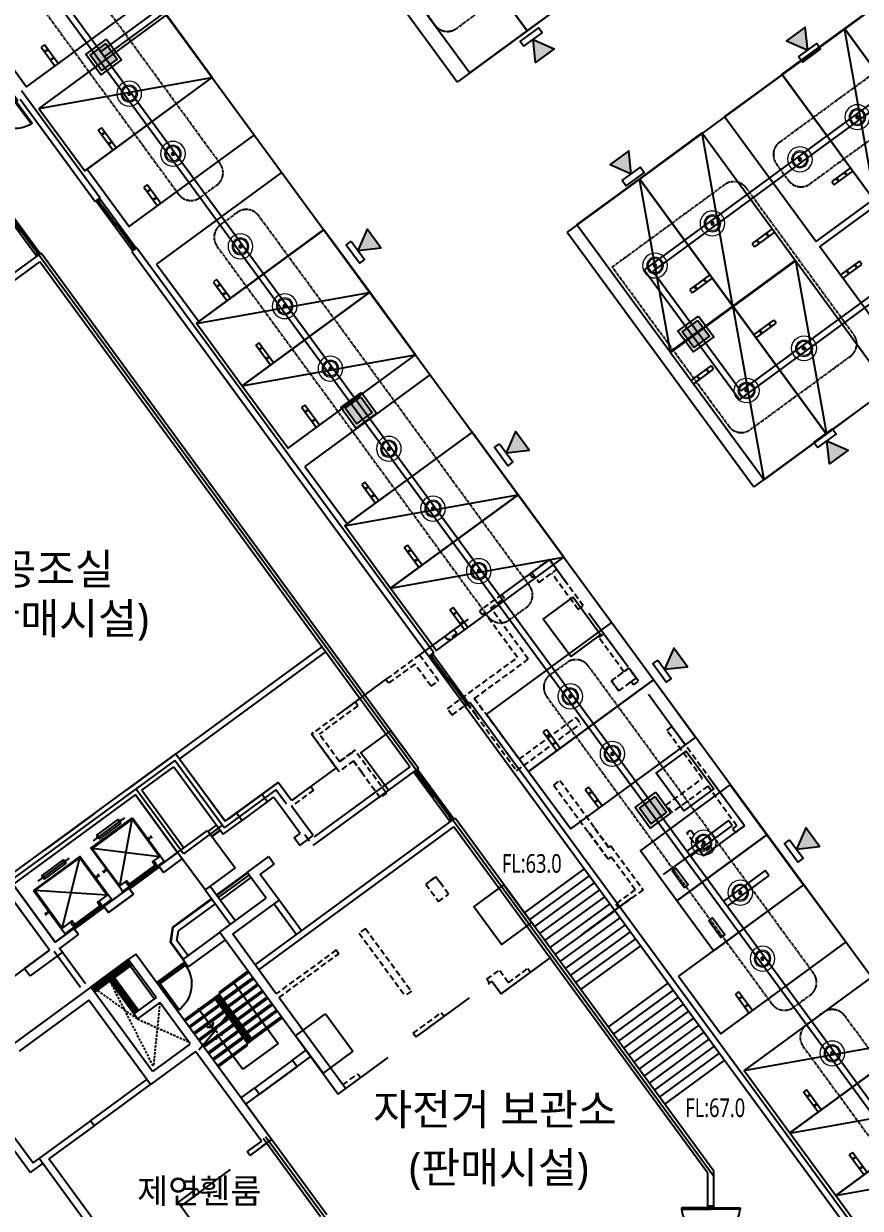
# Model space of a CAD drawing. Header units: millimetres. Extents: x 75184266 to 76346726, y -35850126 to -33679385.
# Drawn here: x 75337701 to 75364708, y -34979929 to -34941699 of the extents above; entities that cross this region are included whole.
import ezdxf
from ezdxf.enums import TextEntityAlignment as Align

# ---------------------------------------------------------------- set-up
doc = ezdxf.new("R2010")
doc.units = ezdxf.units.MM
doc.header["$LTSCALE"] = 50
doc.header["$MEASUREMENT"] = 0
for name, pattern in [('CONTINOUS', [0]), ('HID', [2.3, 1.5, -0.8]), ('HIDDEN2', [0.1875, 0.125, -0.0625]), ('XR-지하3층$0$H', [1.3, 0.8, -0.5]), ('단지배치도$0$PHANTOM2', [31.75, 15.875, -3.175, 3.175, -3.175, 3.175, -3.175])]:
    doc.linetypes.add(name, pattern=pattern)
doc.layers.add('1-주차면센서', color=3, linetype='CONTINUOUS', lineweight=15)
for name, color, linetype in [('2-주차안내등', 2, 'CONTINUOUS'), ('3-SIO', 1, 'CONTINUOUS'), ('PARKING', 7, 'CONTINUOUS'), ('PLAN-ALL-DOOR', 4, 'CONTINUOUS'), ('XR-B1$0$00_블럭계획고', 7, 'CONTINUOUS'), ('XR-지하3층$0$a-door', 6, 'CONTINUOUS'), ('XR-지하3층$0$A-주차', 9, 'CONTINUOUS'), ('XR-지하3층$0$b-sor-1$0$wid', 4, 'CONTINUOUS'), ('XR-지하3층$0$WAL', 3, 'CONTINUOUS'), ('XR-지하3층$0$일반주차', 8, 'CONTINUOUS'), ('XR-지하3층$0$확장형주차', 8, 'CONTINUOUS'), ('유도관제-RECWAY', 4, 'CONTINOUS')]:
    doc.layers.add(name, color=color, linetype=linetype)
doc.layers.add('건축', color=8, linetype='CONTINUOUS', plot=False)
doc.styles.add('HY각헤드라인M', font='')
doc.styles.add('XR-B1$0$HY각헤드라인M', font='')
doc.styles.add('XR-지하3층$0$맑은고딕', font='')
doc.styles.get('HY각헤드라인M').set_extended_font_data('Malgun Gothic')
doc.styles.get('XR-B1$0$HY각헤드라인M').set_extended_font_data('Malgun Gothic')
doc.styles.get('XR-지하3층$0$맑은고딕').set_extended_font_data('Malgun Gothic')

# ---------------------------------------------------------------- blocks, each defined once
blk = doc.blocks.new('XR-지하3층$0$A$C77A365F3')
at = {"layer": 'XR-지하3층$0$a-door'}
for points in [[(0, 0), (45, 0), (45, 150), (0, 150)], [(45, 150), (1955, 150), (1955, 0), (45, 0)], [(45, 15), (115, 15), (115, 75), (45, 75)], [(45, 75), (1035, 75), (1035, 15), (45, 15)], [(115, 39), (965, 39), (965, 51), (115, 51)], [(965, 75), (1035, 75), (1035, 135), (965, 135)], [(965, 135), (1955, 135), (1955, 75), (965, 75)], [(965, 15), (1035, 15), (1035, 75), (965, 75)], [(1035, 99), (1885, 99), (1885, 111), (1035, 111)], [(1885, 75), (1955, 75), (1955, 135), (1885, 135)], [(1955, 0), (2000, 0), (2000, 150), (1955, 150)]]:
    blk.add_lwpolyline(points, close=True, dxfattribs=at)
at = {"layer": 'XR-지하3층$0$b-sor-1$0$wid', "color": 1}
blk.add_line((1000, 0), (1000, 150), dxfattribs=at)
at = {"layer": 'XR-지하3층$0$WAL', "color": 0, "const_width": 10}
blk.add_lwpolyline([(260, 100), (809, 100), (712, 130)], dxfattribs=at)
blk = doc.blocks.new('XR-지하3층$0$확장형 주차')
at = {"layer": 'XR-지하3층$0$확장형주차', "color": 7}
for p, q in [((0, 3965), (800, 3965)), ((0, 3835), (800, 3835)), ((800, 3835), (800, 3965))]:
    blk.add_line(p, q, dxfattribs=at)
blk.add_lwpolyline([(2500, 5100), (0, 0)], dxfattribs=at)
blk.add_lwpolyline([(2500, 5091), (0, 5091), (0, -9), (2500, -9)], close=True, dxfattribs=at)
for centre in [(238, 3900), (613, 3900)]:
    blk.add_circle(centre, 17.5, dxfattribs=at)
blk = doc.blocks.new('XR-지하3층$0$일반형 주차')
at = {"layer": 'XR-지하3층$0$일반주차'}
for p, q in [((750, 3865), (0, 3865)), ((750, 3735), (750, 3865)), ((0, 3735), (750, 3735))]:
    blk.add_line(p, q, dxfattribs=at)
blk.add_lwpolyline([(2300, 5000), (0, 5000), (0, 0), (2300, 0)], close=True, dxfattribs=at)
for centre in [(238, 3800), (563, 3800)]:
    blk.add_circle(centre, 17.5, dxfattribs=at)
blk = doc.blocks.new('XR-지하3층$0$DOOR-2000(유리문)')
at = {"layer": 'XR-지하3층$0$a-door'}
for p, q in [((50, 0), (50, 950)), ((50, 950), (90, 950)), ((90, 950), (90, 0)), ((1950, 950), (1910, 950)), ((1910, 950), (1910, 0)), ((1950, 0), (1950, 950)), ((90, 0), (50, 0)), ((50, 0), (50, -950)), ((90, -950), (90, 0)), ((1910, 0), (1950, 0)), ((1910, -950), (1910, 0)), ((1950, 0), (1950, -950)), ((50, -950), (90, -950)), ((1950, -950), (1910, -950))]:
    blk.add_line(p, q, dxfattribs=at)
at = {"layer": 'XR-지하3층$0$a-door', "color": 6}
for points in [[(0, -100), (0, 100), (50, 100), (50, -100)], [(2000, -100), (2000, 100), (1950, 100), (1950, -100)]]:
    blk.add_lwpolyline(points, close=True, dxfattribs=at)
at = {"layer": 'XR-지하3층$0$a-door', "color": 7}
for centre, start, end in [((-2, -49), 2.7862, 84.7498), ((2002, -49), 95.2502, 177.2138), ((-2, 49), 275.2502, 357.2138), ((2002, 49), 182.7862, 264.7498)]:
    blk.add_arc(centre, 1003, start, end, dxfattribs=at)
blk = doc.blocks.new('XR-지하3층$0$A$C73B52ADF')
at = {"layer": 'XR-지하3층$0$A-주차', "elevation": 0}
for points in [[(-2038, 2466), (-38, 2466), (-38, -1134), (-2038, -1134)], [(-1166, 2021), (-1166, 1871), (-1832, 1871), (-1832, 2021)]]:
    blk.add_lwpolyline(points, close=True, dxfattribs=at)
blk = doc.blocks.new('11111111')
at = {"layer": 'XR-B1$0$00_블럭계획고', "color": 3, "style": 'XR-B1$0$HY각헤드라인M', "width": 0.75}
for s, p in [('FL:63.0', (76858123, -34340701)), ('FL:67.0', (76864046, -34348584))]:
    blk.add_text(s, height=600, rotation=0, dxfattribs=at).set_placement(p)
blk = doc.blocks.new('A$C5C415861-flat-1')
at = {"layer": 'PLAN-ALL-DOOR', "ltscale": 10}
for p, q in [((-546, 1036), (-546, -4)), ((-511, -4), (-511, 1036)), ((-576, -4), (-576, -104)), ((-546, -4), (-576, -4)), ((-576, -104), (-551, -104)), ((-551, -104), (-531, -74)), ((-546, -46), (-546, -4)), ((-531, -46), (-546, -46)), ((-531, -74), (-531, -46)), ((479, -74), (479, -46)), ((479, -46), (494, -46)), ((499, -104), (479, -74)), ((494, -46), (494, -4)), ((494, -4), (524, -4)), ((524, -104), (499, -104)), ((524, -4), (524, -104))]:
    blk.add_line(p, q, dxfattribs=at)
at = {"layer": 'PLAN-ALL-DOOR', "color": 8}
for p, q in [((499, -104), (-551, -104)), ((479, -46), (-531, -46)), ((494, -4), (-511, -4))]:
    blk.add_line(p, q, dxfattribs=at)
at = {"layer": 'PLAN-ALL-DOOR'}
blk.add_line((-546, -4), (-511, -4), dxfattribs=at)
at = {"layer": 'PLAN-ALL-DOOR', "color": 8, "ltscale": 10}
blk.add_arc((-546, -4), 1040, 0, 90, dxfattribs=at)
blk = doc.blocks.new('TIS-주차면센서(확대)')
at = {"layer": '1-주차면센서'}
blk.add_hatch(color=256, dxfattribs=at).paths.add_polyline_path([(43.5, 0, 1), (-43.5, 0, 1)])
h = blk.add_hatch(color=256, dxfattribs=at)
edge = h.paths.add_edge_path()
edge.add_arc((0, 0), 43.5, 0, 360)
for radius in [303.5, 203.5, 173.5, 43.5]:
    blk.add_circle((0, 0), radius, dxfattribs=at)
blk = doc.blocks.new('fh52f')
at = {"layer": '2-주차안내등'}
for points in [[(399980, -281538), (399333, -281164), (399333, -281912)], [(399980, -281903), (399980, -281173), (400188, -281173), (400188, -281903)]]:
    blk.add_lwpolyline(points, close=True, dxfattribs=at)
blk.add_solid([(399333, -281912), (399333, -281164), (399980, -281538)], dxfattribs=at)
blk = doc.blocks.new('rehw6')
at = {"layer": '3-SIO'}
for points in [[(406938, -283999), (406938, -284825), (407763, -284825), (407763, -283999)], [(407038, -284099), (407038, -284725), (407663, -284725), (407663, -284099)]]:
    blk.add_lwpolyline(points, close=True, dxfattribs=at)
for points in [[(407038, -284099), (407663, -284725), (407663, -284099), (407038, -284725)], [(407663, -284099), (407038, -284725), (407663, -284725), (407038, -284099)]]:
    blk.add_solid(points, dxfattribs=at)

msp = doc.modelspace()

# ---------------------------------------------------------------- hatches: boundary and pattern name
at = {"layer": '건축', "ltscale": 0.5}
h = msp.add_hatch(dxfattribs=at)
h.set_pattern_fill('ANSI31', color=256, scale=350, angle=-53.75323, style=0)
h.set_pattern_definition([(351.246774545, (57405224.57, 45124076.84), (6.657832369, 43.24044135), [])])
h.paths.add_polyline_path([(75340480.8, -34972601.1), (75341255.3, -34973657.6), (75341408.6, -34973545.3), (75340634, -34972488.8), (75341202.6, -34972071.9), (75341090.2, -34971918.7), (75339880.5, -34972805.6), (75339992.9, -34972958.8)])

# ---------------------------------------------------------------- linework, layer by layer
at = {"layer": 'PARKING', "color": 241, "linetype": '단지배치도$0$PHANTOM2', "ltscale": 0.1}
for p, q in [((75344040.7, -34946213.9, 0), (75338371.8, -34938465.9, 0)), ((75337028.1, -34939451.1, 0), (75342733.1, -34947242.8, 0)), ((75343395.8, -34947306.7, 0), (75343933.1, -34946912.8, 0)), ((75344590.2, -34947793.4, 0), (75344053, -34948187.3, 0)), ((75354032.6, -34959842.7, 0), (75345289.1, -34947901, 0)), ((75343945.4, -34948886.2, 0), (75352688.9, -34960827.8, 0)), ((75353387.8, -34960935.4, 0), (75353925, -34960541.5, 0))]:
    msp.add_line(p, q, dxfattribs=at)
for points in [[(75347212.9, -34936608.4), (75350842.1, -34933947.7, -0.4142136), (75351540.9, -34934055.3), (75355009.4, -34938786.2, -0.4142136), (75354901.8, -34939485.1), (75351675.9, -34941850.2, -0.4142136), (75350977, -34941742.6), (75347212.9, -34936608.4)], [(75356699.4, -34949554.8), (75360328.6, -34946894.1, -0.4142136), (75361027.4, -34947001.7), (75364495.9, -34951732.6, -0.4142136), (75364388.3, -34952431.5), (75361162.4, -34954796.6, -0.4142136), (75360463.5, -34954689), (75356699.4, -34949554.8)]]:
    msp.add_lwpolyline(points, format="xyb", dxfattribs=at)
msp.add_lwpolyline([(75373762.4, -34938420.3), (75373368.5, -34937883.1, 0.4142136), (75372669.6, -34937775.5), (75362104.8, -34945521.1, 0.4142136), (75361997.2, -34946220), (75362391.1, -34946757.3, 0.4142136), (75363090, -34946864.9), (75373654.8, -34939119.2, 0.4142136)], format="xyb", close=True, dxfattribs=at)
at = {"layer": 'PARKING', "color": 241, "linetype": '단지배치도$0$PHANTOM2', "ltscale": 0.1, "elevation": 0}
for points in [[(75362556, -34973440.5), (75363093.3, -34973046.6, 0.4142136), (75363200.9, -34972347.7), (75355928.1, -34962427.7, 0.4142136), (75355229.2, -34962320.1), (75354691.9, -34962714, 0.4142136), (75354584.3, -34963412.8), (75361857.1, -34973332.9, 0.4142136)], [(75370833.8, -34984731.1), (75371371, -34984337.2, 0.4142136), (75371478.6, -34983638.4), (75364205.8, -34973718.3, 0.4142136), (75363507, -34973610.7), (75362969.7, -34974004.6, 0.4142136), (75362862.1, -34974703.5), (75370134.9, -34984623.5, 0.4142136)]]:
    msp.add_lwpolyline(points, format="xyb", close=True, dxfattribs=at)
at = {"layer": 'PARKING', "color": 241, "linetype": '단지배치도$0$PHANTOM2', "ltscale": 0.1}
for centre, start, end in [((75343637.5, -34946509.5, 0), 306.24693, 36.24693), ((75343100.2, -34946903.4, 0), 216.24693, 306.24693), ((75344885.9, -34948196.6, 0), 36.24693, 126.24693), ((75344348.6, -34948590.5, 0), 126.24693, 216.24693), ((75353629.4, -34960138.3, 0), 306.24693, 36.24693), ((75353092.1, -34960532.2, 0), 216.24693, 306.24693)]:
    msp.add_arc(centre, 500, start, end, dxfattribs=at)
at = {"layer": '건축', "ltscale": 0.5}
for p, q in [((75382827.4, -34920759.7), (75351697.4, -34943582.6)), ((75386375, -34925598.5), (75355245, -34948421.5)), ((75392406, -34933824.6), (75361275.9, -34956647.5)), ((75351697.4, -34943582.6), (75345784.8, -34935517.8)), ((75337633.1, -34943850.2), (75340175.5, -34947318)), ((75337590, -34944129.7), (75340014.2, -34947436.3)), ((75359984.2, -34978903.2), (75335246.9, -34945161.9)), ((75340014.2, -34947436.3), (75340175.5, -34947318)), ((75341196.7, -34949049.2), (75341358, -34948931)), ((75341196.7, -34949049.2), (75350775.3, -34962114.1)), ((75341358, -34948931), (75350936.6, -34961995.9)), ((75332038.2, -34953669.2), (75338262.4, -34949105.9)), ((75332156.4, -34953830.5), (75338219.4, -34949385.5)), ((75350165.9, -34965680.3), (75338219.4, -34949385.5)), ((75350333.1, -34965570.1), (75338262.4, -34949105.9)), ((75350936.6, -34961995.9), (75350775.3, -34962114.1)), ((75352119.1, -34963608.8), (75351957.8, -34963727.1)), ((75352119.1, -34963608.8), (75367627.4, -34984761.9)), ((75351957.8, -34963727.1), (75367526.1, -34984961.9)), ((75344576.1, -34967168.3), (75345398.7, -34966565.2)), ((75344753.5, -34967410.3), (75345576.1, -34966807.2)), ((75359984.2, -34978734.1), (75351628, -34967336.3)), ((75342670.2, -34968441.7), (75343637.9, -34967732.1)), ((75343637.9, -34967732.1), (75344524.8, -34968941.9)), ((75359784.2, -34978799.5), (75351585, -34967615.9)), ((75343557.1, -34969651.4), (75342670.2, -34968441.7)), ((75344524.8, -34968941.9), (75343557.1, -34969651.4)), ((75344929.1, -34969104.3), (75343937.1, -34969831.5)), ((75344049.5, -34969984.8), (75345041.4, -34969257.5)), ((75343775.8, -34969949.8), (75342519.8, -34970870.6)), ((75342695.7, -34970977.3), (75343888.2, -34970103)), ((75342519.8, -34970870.6), (75342448.3, -34971335.5)), ((75342648, -34971286.7), (75342695.7, -34970977.3)), ((75344206.5, -34971264.6), (75343013, -34972139.6)), ((75338681.3, -34971626.5), (75339538.6, -34972795.9)), ((75338842.6, -34971508.2), (75339699.9, -34972677.6)), ((75342851.7, -34971885.9), (75342448.3, -34971335.5)), ((75343004.9, -34971773.5), (75342648, -34971286.7)), ((75346477, -34974361.4), (75347444.8, -34973651.9)), ((75347444.8, -34973651.9), (75348331.7, -34974861.6)), ((75347363.9, -34975571.1), (75346477, -34974361.4)), ((75346380.4, -34975151.4, 0), (75346819.9, -34974829.2)), ((75348331.7, -34974861.6), (75347363.9, -34975571.1)), ((75346379.4, -34975150.1), (75345161.6, -34976042.9, 0)), ((75346528.2, -34975353), (75345310.4, -34976245.9, 0)), ((75339858.8, -34977105.6), (75341681.4, -34975769.4)), ((75339977, -34977266.9), (75341799.7, -34975930.7)), ((75344723.1, -34976366.5), (75345162.6, -34976044.2, 0)), ((75344870.9, -34976568.1), (75345310.4, -34976245.9)), ((75337080.9, -34977629.4), (75337920.5, -34978774.6, 0)), ((75337282.5, -34977481.6), (75338003.9, -34978465.5, 0)), ((75345431, -34977670.2), (75347284.2, -34980198.1, 0)), ((75345511.6, -34977611.1), (75347484.2, -34980301.8, 0)), ((75345592.3, -34977552), (75347484.2, -34980132.6, 0)), ((75337920.5, -34978774.6), (75338315.7, -34978484.9)), ((75338003.9, -34978465.5), (75338197.4, -34978323.6)), ((75359784.2, -34979861.9), (75359784.2, -34978799.5)), ((75359984.2, -34979861.9), (75359984.2, -34978734.1)), ((75359984.2, -34979861.9), (75359784.2, -34979861.9))]:
    msp.add_line(p, q, dxfattribs=at)
at = {"layer": '건축'}
for p, q in [((75369735.1, -34978840.8), (75337215.5, -34934484.6)), ((75355245, -34948421.5), (75361275.9, -34956647.5)), ((75336939.2, -34969419.4), (75342608.7, -34965262.8)), ((75344172.9, -34967650), (75342576.4, -34965472.5)), ((75342608.7, -34965262.8), (75344205.1, -34967440.3)), ((75342544.2, -34965682.1), (75344140.6, -34967859.6)), ((75342670.2, -34968441.7), (75341310.2, -34966586.8)), ((75345842.3, -34966426.1), (75344172.9, -34967650)), ((75346182.2, -34966889.8), (75345842.3, -34966426.1)), ((75346627, -34967834.7), (75346020.9, -34967008)), ((75347046.3, -34967899.2), (75346351.6, -34966951.6)), ((75340957.2, -34967323), (75339941.1, -34968068)), ((75340800.2, -34969527.4), (75341203.7, -34967371.7)), ((75340871.2, -34967417.1), (75340841.6, -34967376.7)), ((75344576.1, -34967168.3), (75344753.5, -34967410.3)), ((75340056.7, -34968014.2), (75340027.1, -34967973.9)), ((75341765.4, -34968044.8), (75341706.3, -34967964.2)), ((75341816.5, -34967945.4), (75341735.9, -34968004.5)), ((75341846.1, -34967985.7), (75341786.9, -34967905)), ((75346433.4, -34967976.6), (75346627, -34967834.7)), ((75346610.8, -34968218.5), (75347046.3, -34967899.2)), ((75342090.6, -34968581.4), (75339913.3, -34968317.7)), ((75342065.3, -34968885.1), (75342670.2, -34968441.7)), ((75344917.3, -34969088.2), (75345610.8, -34968579.7)), ((75338166.8, -34969368.8), (75339183, -34968623.8)), ((75338945.3, -34970887.3), (75339510.1, -34968613.3)), ((75339096.9, -34968717.8), (75339067.4, -34968677.5)), ((75342213.1, -34969086.7), (75342065.3, -34968885.1)), ((75345336.6, -34969152.7), (75345788.2, -34968821.6)), ((75353865.5, -34970388.2), (75355801, -34968969.2)), ((75338282.4, -34969315), (75338252.8, -34969274.7)), ((75340071.8, -34969286.5), (75340012.7, -34969205.8)), ((75340122.9, -34969187), (75340042.3, -34969246.1)), ((75340152.5, -34969227.3), (75340093.3, -34969146.7)), ((75340305.7, -34969115), (75340246.6, -34969034.4)), ((75340276.1, -34969074.7), (75340356.8, -34969015.6)), ((75340386.3, -34969055.9), (75340327.2, -34968975.2)), ((75344917.3, -34969088.2), (75343925.3, -34969815.4)), ((75343987.4, -34969900.1), (75344979.3, -34969172.8)), ((75354031, -34970614), (75355966.6, -34969195)), ((75338535.6, -34971596.9), (75336939.2, -34969419.4)), ((75340397, -34969823), (75338058.4, -34969677.6)), ((75341245.3, -34969796.3), (75341097.5, -34969594.6)), ((75354196.6, -34970839.8), (75356132.1, -34969420.8)), ((75354362.1, -34971065.7), (75356297.7, -34969646.6)), ((75343764, -34969933.6), (75342501.3, -34970859.4)), ((75354527.7, -34971291.5), (75356463.2, -34969872.4)), ((75354693.3, -34971517.3), (75356628.8, -34970098.2)), ((75338450.8, -34970474.9), (75338391.7, -34970394.3)), ((75338421.2, -34970434.6), (75338501.9, -34970375.5)), ((75338531.4, -34970415.8), (75338472.3, -34970335.1)), ((75340438.9, -34970387.5), (75340291, -34970185.9)), ((75354858.8, -34971743.1), (75356794.4, -34970324.1)), ((75342501.3, -34970859.4), (75342427.2, -34971340.7)), ((75355024.4, -34971968.9), (75356959.9, -34970549.9)), ((75355189.9, -34972194.7), (75357125.5, -34970775.7)), ((75338718.4, -34971338.9), (75339323.3, -34970895.4)), ((75338866.2, -34971540.5), (75339471.1, -34971097)), ((75339471.1, -34971097), (75339323.3, -34970895.4)), ((75344206.5, -34971264.6), (75343013, -34972139.6)), ((75344029.2, -34971022.6), (75347854.6, -34976240.5)), ((75355355.5, -34972420.5), (75357291, -34971001.5)), ((75355521, -34972646.4), (75357456.6, -34971227.3)), ((75337729.1, -34972188.2), (75338535.6, -34971596.9)), ((75342835.6, -34971897.7), (75342427.2, -34971340.7)), ((75355686.6, -34972872.2), (75357622.1, -34971453.1)), ((75341320.4, -34971725.2), (75341078.4, -34971902.6)), ((75341977.1, -34973128.4), (75341078.4, -34971902.6)), ((75345704.6, -34977705.2), (75341320.4, -34971725.2)), ((75337729.1, -34972188.2), (75337906.5, -34972430.1)), ((75341916.7, -34973172.8), (75341142.1, -34972116.3)), ((75339868.7, -34972789.5), (75337376.7, -34974616.5)), ((75341864.2, -34975511.3), (75339868.7, -34972789.5)), ((75356573.5, -34974081.9), (75358509, -34972662.8)), ((75341977.1, -34973128.4), (75341255.3, -34973657.6)), ((75344007.4, -34973022.5), (75343846.1, -34973140.7)), ((75344922.2, -34974608.5), (75343846.1, -34973140.7)), ((75344007.4, -34973022.5), (75345083.5, -34974490.3)), ((75345944.4, -34973127.6), (75348096.6, -34976063.1)), ((75356739, -34974307.7), (75358674.6, -34972888.7)), ((75356904.6, -34974533.5), (75358840.1, -34973114.5)), ((75339804.1, -34973208.8), (75337554.1, -34974858.4)), ((75341799.7, -34975930.7), (75339804.1, -34973208.8)), ((75342095.4, -34973289.7), (75341373.6, -34973818.9)), ((75343073.9, -34974624.4), (75342095.4, -34973289.7)), ((75357070.1, -34974759.3), (75359005.7, -34973340.3)), ((75341373.6, -34973818.9), (75341255.3, -34973657.6)), ((75357235.7, -34974985.1), (75359171.2, -34973566.1)), ((75357401.3, -34975210.9), (75359336.8, -34973791.9)), ((75357566.8, -34975436.8), (75359502.4, -34974017.7)), ((75357732.4, -34975662.6), (75359667.9, -34974243.5)), ((75343065.9, -34974630.3), (75341864.2, -34975511.3)), ((75357897.9, -34975888.4), (75359833.5, -34974469.3)), ((75358063.5, -34976114.2), (75359999, -34974695.2)), ((75343251.3, -34974866.4), (75341799.7, -34975930.7)), ((75345374, -34977761.6), (75343251.3, -34974866.4)), ((75358229, -34976340), (75360164.6, -34974921)), ((75346380.4, -34975151.4, 0), (75346528.2, -34975353, 0)), ((75358394.6, -34976565.8), (75360330.1, -34975146.8)), ((75345162.6, -34976044.2, 0), (75345310.4, -34976245.9, 0)), ((75347854.6, -34976240.5), (75348096.6, -34976063.1)), ((75339858.8, -34977105.6), (75338181.3, -34978335.4)), ((75339977, -34977266.9), (75338517.3, -34978337.1)), ((75339977, -34977266.9), (75339858.8, -34977105.6)), ((75345374, -34977761.6), (75344914.3, -34978098.7)), ((75345704.6, -34977705.2), (75345003, -34978219.6)), ((75345003, -34978219.6), (75344914.3, -34978098.7)), ((75340586.1, -34981581.8), (75338197.4, -34978323.6)), ((75340639.9, -34981232.4), (75338517.3, -34978337.1)), ((75343285.2, -34979293), (75342680.3, -34979736.5)), ((75343373.9, -34979414), (75343285.2, -34979293)), ((75343373.9, -34979414), (75342769, -34979857.4)), ((75342769, -34979857.4), (75342680.3, -34979736.5))]:
    msp.add_line(p, q, dxfattribs=at)
at = {"layer": '건축', "linetype": 'HIDDEN2', "ltscale": 30}
for p, q in [((75354146.4, -34959376.9), (75354670.6, -34958992.6)), ((75354670.6, -34958992.6), (75354818.4, -34959194.2)), ((75354041.6, -34959453.8), (75354130.3, -34959574.8)), ((75353138.3, -34960116), (75353227, -34960237)), ((75352694.8, -34960441.2), (75352412.5, -34960648.2)), ((75355603.2, -34960602.9), (75355764.5, -34960484.6)), ((75355603.2, -34960602.9), (75355764.5, -34960484.6)), ((75352412.5, -34960648.2), (75352501.2, -34960769.1)), ((75351589.9, -34961251.3), (75351299.6, -34961464.1)), ((75351589.9, -34961251.3), (75351678.6, -34961372.2)), ((75356265.4, -34961506.1), (75356426.7, -34961387.9)), ((75351382.1, -34963809.1), (75353640.2, -34962153.6)), ((75352255.7, -34963478.6), (75353989.6, -34962207.4)), ((75356672.2, -34962906.6), (75357236.7, -34962492.7)), ((75356908.7, -34963229.2), (75357473.2, -34962815.3)), ((75357325.4, -34962613.7), (75357473.2, -34962815.3)), ((75349476.9, -34962986.4), (75349388.2, -34962865.4)), ((75357388.8, -34963038.4), (75357550.1, -34962920.2)), ((75348404.3, -34963586.8), (75346993, -34964621.5)), ((75348493, -34963707.7), (75348404.3, -34963586.8)), ((75351529.9, -34964010.8), (75352029.9, -34963644.2)), ((75353692.5, -34965438.4), (75352521.8, -34963841.5)), ((75352296, -34964007.1), (75353614.5, -34965805.5)), ((75353614.5, -34965805.5), (75355679.1, -34964291.9)), ((75353692.5, -34965438.4), (75355531.2, -34964090.3)), ((75358464.9, -34964506.2), (75358626.2, -34964388)), ((75348347.6, -34965488.2), (75347879.9, -34965831.2)), ((75354809.5, -34966268.6), (75355944.7, -34967817)), ((75355011.1, -34966120.8), (75356146.4, -34967669.2)), ((75347057.2, -34966434.3), (75346351.6, -34966951.6)), ((75359106.9, -34967817.4), (75359227.9, -34967728.7)), ((75360591.5, -34967677.5), (75360720.6, -34967582.9)), ((75360591.5, -34967677.5), (75360680.2, -34967798.5)), ((75359248.8, -34968011), (75359337.5, -34968131.9)), ((75356654.3, -34968226.7), (75357694.9, -34969646.1)), ((75356670.4, -34968586.9), (75357445, -34969643.4)), ((75359680.2, -34968345.7), (75359849.6, -34968221.5)), ((75359849.6, -34968221.5), (75359938.3, -34968342.5)), ((75350803.4, -34969379.2), (75351005.1, -34969231.4)), ((75357445, -34969643.4), (75356815.9, -34970104.6)), ((75357694.9, -34969646.1), (75356904.6, -34970225.6)), ((75356815.9, -34970104.6), (75356904.6, -34970225.6)), ((75348529.2, -34971046.6), (75350013.2, -34973070.8)), ((75348730.8, -34970898.7), (75350214.9, -34972923)), ((75347787.2, -34971590.5), (75347875.9, -34971711.5)), ((75345944.4, -34973127.6), (75347875.9, -34971711.5)), ((75352649.2, -34972539.4), (75353052.4, -34972243.8)), ((75353348.1, -34972647.1), (75353977.1, -34972185.9)), ((75353977.1, -34972185.9), (75354065.8, -34972306.8)), ((75352737.9, -34972660.4), (75352649.2, -34972539.4)), ((75352737.9, -34972660.4), (75352697.5, -34972690)), ((75350278.1, -34974277.8), (75351181.4, -34973615.5)), ((75350366.8, -34974398.7), (75351431.4, -34973618.3)), ((75351270.1, -34973736.5), (75351181.4, -34973615.5)), ((75350278.1, -34974277.8), (75350366.8, -34974398.7)), ((75348007.9, -34975942.2), (75348487.8, -34975590.4)), ((75348096.6, -34976063.1), (75348576.4, -34975711.3)), ((75348487.8, -34975590.4), (75348576.4, -34975711.3))]:
    msp.add_line(p, q, dxfattribs=at)
at = {"layer": '건축', "ltscale": 100}
for p, q in [((75347324.9, -34961805.2), (75342608.7, -34965262.8)), ((75347443.1, -34961966.5), (75342727, -34965424.1)), ((75350284.2, -34965841.6), (75347035.8, -34968223.2)), ((75350165.9, -34965680.3), (75347078.8, -34967943.6)), ((75345169.8, -34972071.1, 0), (75351628, -34967336.3)), ((75345288.1, -34972232.4, 0), (75351585, -34967615.9, 0)), ((75346966.5, -34967790.4, 0), (75346934, -34967746, 0)), ((75346772.7, -34967864.3, 0), (75346923.5, -34968069.9, 0)), ((75345787.2, -34970105.7), (75346508.6, -34971089.6)), ((75346669.9, -34970971.3), (75345948.5, -34969987.4))]:
    msp.add_line(p, q, dxfattribs=at)
at = {"layer": '건축', "ltscale": 3}
for p, q in [((75339880.5, -34972805.6), (75341090.2, -34971918.7)), ((75340634, -34972488.8), (75341202.6, -34972071.9)), ((75339992.9, -34972958.8), (75340480.8, -34972601.1)), ((75341255.3, -34973657.6), (75340480.8, -34972601.1)), ((75341408.6, -34973545.3), (75340634, -34972488.8))]:
    msp.add_line(p, q, dxfattribs=at)
at = {"layer": '건축', "linetype": 'HID'}
for p, q in [((75340480.8, -34972601.1), (75341887.9, -34975357.6)), ((75341373.6, -34973818.9), (75340081.6, -34972893.8)), ((75342095.4, -34973289.7), (75341887.9, -34975357.6)), ((75341373.6, -34973818.9), (75343000.8, -34974541.6))]:
    msp.add_line(p, q, dxfattribs=at)
at = {"layer": '건축', "linetype": 'XR-지하3층$0$H', "ltscale": 50}
msp.add_lwpolyline([(75336678.5, -34986120.6), (75342158.6, -34982102.9), (75343626.3, -34981026.8), (75342769, -34979857.4), (75345704.6, -34977705.2), (75344870.9, -34976568.1), (75346967.8, -34975030.8), (75347854.6, -34976240.5), (75352818.5, -34972601.3), (75353114.2, -34973004.5), (75359485.3, -34968333.5), (75359647.9, -34968555.3), (75360970.5, -34967585.6), (75354670.6, -34958992.6), (75346993, -34964621.5), (75347791.2, -34965710.2), (75346343.5, -34966771.5), (75345914.9, -34966186.8), (75344205.1, -34967440.3), (75342608.7, -34965262.8), (75336939.2, -34969419.4), (75338535.6, -34971596.9), (75336140.4, -34973353)], dxfattribs=at)
at = {"layer": '건축', "linetype": 'HIDDEN2', "ltscale": 30}
for points in [[(75354670.6, -34958992.6), (75354041.6, -34959453.8)], [(75355764.5, -34960484.6), (75354670.6, -34958992.6)], [(75354130.3, -34959574.8), (75354194.8, -34959527.5)], [(75355603.2, -34960602.9), (75354745.8, -34959433.5)], [(75353138.3, -34960116), (75352694.8, -34960441.2)], [(75352783.4, -34960562.2), (75353227, -34960237)], [(75352581.8, -34960710), (75352501.2, -34960769.1)], [(75353640.2, -34962153.6), (75352581.8, -34960710)], [(75353989.6, -34962207.4), (75352783.4, -34960562.2)], [(75351299.6, -34961464.1), (75351388.2, -34961585.1)], [(75351678.6, -34961372.2), (75351388.2, -34961585.1)], [(75357075.4, -34962611), (75356265.4, -34961506.1)], [(75357550.1, -34962920.2), (75356426.7, -34961387.9)], [(75351091.9, -34962905.9), (75350476.9, -34962067.2), (75349388.2, -34962865.4)], [(75350323.7, -34962365.6), (75349476.9, -34962986.4)], [(75350849.9, -34963083.3), (75350323.7, -34962365.6)], [(75357231.3, -34962992.7), (75357473.2, -34962815.3)], [(75350849.9, -34963083.3), (75351091.9, -34962905.9)], [(75356908.7, -34963229.2), (75356672.2, -34962906.6)], [(75357388.8, -34963038.4), (75357311.9, -34962933.6)], [(75352521.8, -34963841.5), (75352513.7, -34963847.5), (75352247.6, -34963484.5), (75352255.7, -34963478.6)], [(75348493, -34963707.7), (75347242.9, -34964624.2)], [(75351529.9, -34964010.8), (75351382.1, -34963809.1)], [(75352296, -34964007.1), (75352304, -34964001.2), (75352037.9, -34963638.3), (75352029.9, -34963644.2)], [(75355531.2, -34964090.3), (75355679.1, -34964291.9)], [(75355531.2, -34964090.3), (75355679.1, -34964291.9)], [(75347879.9, -34965831.2), (75346993, -34964621.5)], [(75347893.3, -34965511.3), (75347242.9, -34964624.2)], [(75359606, -34966062.7), (75358464.9, -34964506.2)], [(75360063, -34966347.7), (75358626.2, -34964388)], [(75348393.4, -34965144.7), (75348304.6, -34965209.8)], [(75349410.3, -34966531.9), (75348393.4, -34965144.7)], [(75347893.3, -34965511.3), (75347899.2, -34965519.4), (75348310.6, -34965217.8), (75348304.6, -34965209.8)], [(75348605.6, -34965857.1), (75348613.7, -34965851.2), (75348347.6, -34965488.2), (75348339.5, -34965494.2)], [(75349208.7, -34966679.7), (75348605.6, -34965857.1)], [(75354809.5, -34966268.6), (75355011.1, -34966120.8)], [(75359783.4, -34966304.7), (75358622.1, -34967156.1), (75358444.7, -34966914.1), (75359606, -34966062.7)], [(75360970.5, -34967585.6), (75359885.6, -34966105.8)], [(75346968.6, -34966313.3), (75346343.5, -34966771.5)], [(75346968.6, -34966313.3), (75347057.2, -34966434.3)], [(75349410.3, -34966531.9), (75349208.7, -34966679.7)], [(75360720.6, -34967582.9), (75359783.4, -34966304.7)], [(75356573.6, -34968657.9), (75355952.8, -34967811.1), (75355944.7, -34967817)], [(75356146.4, -34967669.2), (75356138.3, -34967675.1), (75356581.7, -34968280), (75356589.8, -34968274)], [(75359647.9, -34968555.3), (75359106.9, -34967817.4)], [(75359680.2, -34968345.7), (75359227.9, -34967728.7)], [(75360970.5, -34967585.6), (75360680.2, -34967798.5)], [(75356670.4, -34968586.9), (75356573.6, -34968657.9)], [(75356654.3, -34968226.7), (75356589.8, -34968274)], [(75359938.3, -34968342.5), (75359647.9, -34968555.3)], [(75351164.7, -34969449.1), (75351005.1, -34969231.4)], [(75348730.8, -34970898.7), (75348529.2, -34971046.6)], [(75347787.2, -34971590.5), (75345855.7, -34973006.6)], [(75347799, -34971606.6), (75347875.9, -34971711.5)], [(75353348.1, -34972647.1), (75353052.4, -34972243.8)], [(75354065.8, -34972306.8), (75353114.2, -34973004.5)], [(75352697.5, -34972690), (75352737.9, -34972660.4)], [(75352737.9, -34972660.4), (75352818.5, -34972601.3)], [(75352818.5, -34972601.3), (75353114.2, -34973004.5)], [(75350214.9, -34972923), (75350013.2, -34973070.8)]]:
    msp.add_lwpolyline(points, dxfattribs=at)
for points in [[(75354670.6, -34958992.6), (75354106.1, -34959406.5), (75354342.6, -34959729.1), (75354907.1, -34959315.2)], [(75357236.7, -34962492.7), (75356672.2, -34962906.6), (75356908.7, -34963229.2), (75357473.2, -34962815.3)], [(75352521.8, -34963841.5), (75352513.7, -34963847.5), (75352247.6, -34963484.5), (75352255.7, -34963478.6)], [(75352296, -34964007.1), (75352304, -34964001.2), (75352037.9, -34963638.3), (75352029.9, -34963644.2)], [(75347899.2, -34965519.4), (75347893.3, -34965511.3), (75348304.6, -34965209.8), (75348310.6, -34965217.8)], [(75348339.5, -34965494.2), (75348347.6, -34965488.2), (75348613.7, -34965851.2), (75348605.6, -34965857.1)], [(75356573.6, -34968657.9), (75356565.6, -34968663.8), (75355944.7, -34967817), (75355952.8, -34967811.1)], [(75356589.8, -34968274), (75356581.7, -34968280), (75356138.3, -34967675.1), (75356146.4, -34967669.2)], [(75350682.5, -34969467.9), (75351096.4, -34970032.4), (75351418.9, -34969795.9), (75351005.1, -34969231.4)]]:
    msp.add_lwpolyline(points, close=True, dxfattribs=at)
at = {"layer": '건축'}
for points in [[(75356326.4, -34961411.8), (75355358.6, -34962121.3), (75354471.7, -34960911.6), (75355439.5, -34960202.1)], [(75359974.5, -34966387.7), (75359006.7, -34967097.3), (75358119.8, -34965887.5), (75359087.6, -34965178)], [(75341210.2, -34967329.7), (75342203.5, -34968684.6), (75342203.5, -34968684.6), (75342233.1, -34968724.9), (75340894.3, -34969706.4), (75340864.7, -34969666.1), (75340864.7, -34969666.1), (75339871.4, -34968311.2)], [(75340840.3, -34967501.7), (75340146.7, -34968010.2), (75340058, -34967889.2), (75340751.6, -34967380.7)], [(75340830.9, -34967446.6), (75340790.5, -34967476.2), (75340761, -34967435.9), (75340801.3, -34967406.3)], [(75340097, -34967984.7), (75340137.3, -34967955.1), (75340107.7, -34967914.8), (75340067.4, -34967944.3)], [(75338016.5, -34969671.1), (75339009.8, -34971026), (75339009.8, -34971026), (75339039.4, -34971066.3), (75340539.4, -34969966.6), (75340509.9, -34969926.3), (75340509.9, -34969926.3), (75339516.6, -34968571.4)], [(75338372.4, -34969311), (75339066, -34968802.5), (75338977.3, -34968681.5), (75338283.8, -34969190)], [(75339056.6, -34968747.4), (75339016.3, -34968777), (75338986.7, -34968736.6), (75339027.1, -34968707.1)], [(75342002.9, -34968867.6), (75341099.6, -34969529.9), (75341076, -34969497.6), (75341979.2, -34968835.4)], [(75342052.6, -34968935.4), (75341149.3, -34969597.6), (75341125.6, -34969565.3), (75342028.9, -34968903.1)], [(75338322.7, -34969285.4), (75338363, -34969255.9), (75338333.5, -34969215.6), (75338293.2, -34969245.1)], [(75339325.4, -34970830.6), (75340228.6, -34970168.4), (75340205, -34970136.2), (75339301.7, -34970798.4)], [(75339375, -34970898.4), (75340278.3, -34970236.2), (75340254.6, -34970203.9), (75339351.4, -34970866.1)]]:
    msp.add_lwpolyline(points, close=True, dxfattribs=at)
at = {"layer": '건축', "elevation": 0}
for points in [[(75350442.1, -34965725.8), (75349474.4, -34966435.3), (75348587.5, -34965225.6), (75349555.2, -34964516.1)], [(75354090.2, -34970701.8), (75353122.5, -34971411.3), (75352235.6, -34970201.6), (75353203.3, -34969492.1)]]:
    msp.add_lwpolyline(points, close=True, dxfattribs=at)
at = {"layer": '건축'}
for points in [[(75342576.4, -34965472.5), (75337148.8, -34969451.7)], [(75345398.7, -34966565.2), (75345914.9, -34966186.8)], [(75346343.5, -34966771.5), (75345914.9, -34966186.8)], [(75339323.3, -34970895.4), (75338718.4, -34971338.9), (75337358.5, -34969484), (75341310.2, -34966586.8), (75342670.2, -34968441.7), (75342065.3, -34968885.1)], [(75342856.7, -34968484.7), (75341322.4, -34966391.9)], [(75341511.9, -34966439), (75342871.8, -34968293.9)], [(75345398.7, -34966565.2), (75345576.1, -34966807.2)], [(75345398.7, -34966565.2), (75345576.1, -34966807.2)], [(75345576.1, -34966807.2), (75345769.7, -34966665.3)], [(75346020.9, -34967008), (75345769.7, -34966665.3)], [(75341905.1, -34968717.4), (75341976.1, -34968814.2), (75341927.7, -34968849.6), (75341856.7, -34968752.8), (75342090.6, -34968581.4), (75341203.7, -34967371.7), (75339913.3, -34968317.7), (75340800.2, -34969527.4), (75341034.1, -34969355.9), (75341105.1, -34969452.7), (75341056.7, -34969488.2), (75340985.7, -34969391.4)], [(75344140.6, -34967859.6), (75344753.5, -34967410.3)], [(75344205.1, -34967440.3), (75344576.1, -34967168.3)], [(75344576.1, -34967168.3), (75344753.5, -34967410.3)], [(75344110.8, -34967565.3), (75342856.7, -34968484.7)], [(75343661.6, -34967764.4), (75343927.7, -34967569.3)], [(75343773.9, -34967917.6), (75344040.1, -34967722.5)], [(75343785.7, -34967933.8), (75344051.9, -34967738.7)], [(75346610.8, -34968218.5), (75346433.4, -34967976.6)], [(75345610.8, -34968579.7), (75345788.2, -34968821.6)], [(75339211.5, -34970692.2), (75339282.4, -34970789), (75339330.8, -34970753.5), (75339259.9, -34970656.7), (75338945.3, -34970887.3), (75338058.4, -34969677.6), (75339510.1, -34968613.3), (75340397, -34969823), (75340082.5, -34970053.6), (75340153.4, -34970150.4), (75340201.8, -34970114.9), (75340130.9, -34970018.2)], [(75342065.3, -34968885.1), (75342213.1, -34969086.7)], [(75342818, -34968643.3), (75342213.1, -34969086.7)], [(75345529.2, -34969922.9), (75344917.3, -34969088.2)], [(75345948.5, -34969987.4), (75345336.6, -34969152.7)], [(75337358.5, -34969484), (75338718.4, -34971338.9)], [(75341097.5, -34969594.6), (75340291, -34970185.9)], [(75340291, -34970185.9), (75341097.5, -34969594.6)], [(75341097.5, -34969594.6), (75341245.3, -34969796.3)], [(75341245.3, -34969796.3), (75340438.9, -34970387.5)], [(75340438.9, -34970387.5), (75341245.3, -34969796.3)], [(75344029.2, -34971022.6), (75345529.2, -34969922.9)], [(75344448.5, -34971087.2), (75345936.4, -34969996.3)], [(75340291, -34970185.9), (75340438.9, -34970387.5)], [(75339323.3, -34970895.4), (75339471.1, -34971097)], [(75345855.7, -34973006.6), (75344448.5, -34971087.2)], [(75338866.2, -34971540.5), (75338954.9, -34971661.5), (75337906.5, -34972430.1)], [(75343013, -34972139.6), (75342835.6, -34971897.7)], [(75337729.1, -34972188.2), (75337906.5, -34972430.1)], [(75344007.4, -34973022.5), (75344975.2, -34972313)], [(75344047.7, -34972992.9), (75344018.2, -34972952.6), (75344905.3, -34972302.2), (75344934.9, -34972342.5)], [(75344161.1, -34973232.2), (75345128.9, -34972522.7)], [(75344201.5, -34973202.6), (75344171.9, -34973162.3), (75345059, -34972511.9), (75345088.6, -34972552.2)], [(75344314.9, -34973441.9), (75345282.6, -34972732.3)], [(75344355.2, -34973412.3), (75344325.6, -34973372), (75345212.8, -34972721.6), (75345242.3, -34972761.9)], [(75344491.3, -34972667.7), (75345913.3, -34974607.3)], [(75343846.1, -34973140.7), (75342878.4, -34973850.3)], [(75343805.8, -34973170.3), (75343835.4, -34973210.6), (75342948.2, -34973861), (75342918.7, -34973820.7)], [(75343996.7, -34973092.4), (75343916, -34973151.5)], [(75343916, -34973151.5), (75344933, -34974538.6)], [(75343936.2, -34973136.7), (75344953.1, -34974523.9)], [(75344993.5, -34974494.3), (75343976.5, -34973107.2)], [(75343996.7, -34973092.4), (75345013.6, -34974479.5)], [(75344468.6, -34973651.5), (75345436.4, -34972942)], [(75344508.9, -34973622), (75344479.4, -34973581.7), (75345366.5, -34972931.3), (75345396.1, -34972971.6)], [(75344622.3, -34973861.2), (75345590.1, -34973151.7)], [(75344662.7, -34973831.7), (75344633.1, -34973791.3), (75345520.2, -34973141), (75345549.8, -34973181.3)], [(75343999.9, -34973350.4), (75343032.1, -34974059.9)], [(75343959.5, -34973380), (75343989.1, -34973420.3), (75343102, -34974070.7), (75343072.4, -34974030.4)], [(75343352.2, -34973502.9), (75343783.8, -34974091.6)], [(75344413.6, -34973537), (75343889.8, -34974169.2), (75343946.5, -34974246.5), (75343789.6, -34974166.6), (75343846.3, -34974243.9), (75343353.8, -34974828.6)], [(75344060.3, -34973306.1), (75344040.2, -34973320.9)], [(75344100.7, -34973276.5), (75344120.8, -34973261.7)], [(75344214.1, -34973515.8), (75344193.9, -34973530.5)], [(75344254.4, -34973486.2), (75344274.6, -34973471.4)], [(75344776.1, -34974070.9), (75345743.8, -34973361.4)], [(75344816.4, -34974041.3), (75344786.8, -34974001), (75345673.9, -34973350.6), (75345703.5, -34973391)], [(75344153.6, -34973560.1), (75343185.8, -34974269.6)], [(75344113.3, -34973589.7), (75344142.8, -34973630), (75343255.7, -34974280.4), (75343226.1, -34974240.1)], [(75344307.3, -34973769.8), (75343339.5, -34974479.3)], [(75344267, -34973799.4), (75344296.5, -34973839.7), (75343409.4, -34974490.1), (75343379.9, -34974449.8)], [(75344367.8, -34973725.5), (75344347.6, -34973740.2)], [(75344408.1, -34973695.9), (75344428.3, -34973681.1)], [(75344521.5, -34973935.1), (75344501.4, -34973949.9)], [(75344561.8, -34973905.6), (75344582, -34973890.8)], [(75344929.8, -34974280.6), (75345897.6, -34973571.1)], [(75344970.1, -34974251), (75344940.6, -34974210.7), (75345827.7, -34973560.3), (75345857.2, -34973600.6)], [(75345083.5, -34974490.3), (75346051.3, -34973780.8)], [(75345123.8, -34974460.7), (75345094.3, -34974420.4), (75345981.4, -34973770), (75346011, -34973810.3)], [(75344461, -34973979.5), (75343493.3, -34974689)], [(75344420.7, -34974009), (75344450.3, -34974049.4), (75343563.2, -34974699.8), (75343533.6, -34974659.4)], [(75343783.8, -34974091.6), (75343640.3, -34974098.5), (75343640.9, -34974072.9), (75343764.5, -34974065.3)], [(75344614.8, -34974189.2), (75343647, -34974898.7)], [(75344574.4, -34974218.7), (75344604, -34974259.1), (75343716.9, -34974909.4), (75343687.3, -34974869.1)], [(75343783.8, -34974091.6), (75343833.5, -34973956.8), (75343809, -34973949.7), (75343764.5, -34974065.3)], [(75343951.7, -34974320.7), (75343902, -34974455.5), (75343926.6, -34974462.6), (75343971, -34974347)], [(75343951.7, -34974320.7), (75344095.2, -34974313.8), (75344094.7, -34974339.4), (75343971, -34974347)], [(75343951.7, -34974320.7), (75344774.1, -34975442.5)], [(75344675.3, -34974144.8), (75344655.1, -34974159.6)], [(75344715.6, -34974115.3), (75344735.7, -34974100.5)], [(75344869.3, -34974324.9), (75344889.5, -34974310.2)], [(75344768.5, -34974398.9), (75343800.7, -34975108.4)], [(75344728.2, -34974428.4), (75344757.7, -34974468.7), (75343870.6, -34975119.1), (75343841, -34975078.8)], [(75344922.2, -34974608.5), (75343954.5, -34975318.1)], [(75344881.9, -34974638.1), (75344911.5, -34974678.4), (75344024.3, -34975328.8), (75343994.8, -34975288.5)], [(75345913.3, -34974607.3), (75344774.1, -34975442.5)], [(75344829, -34974354.5), (75344808.8, -34974369.3)], [(75344922.2, -34974608.5), (75345083.5, -34974490.3)], [(75344933, -34974538.6), (75345013.6, -34974479.5)], [(75344962.5, -34974579), (75345043.2, -34974519.8)]]:
    msp.add_lwpolyline(points, dxfattribs=at)
at = {"layer": '건축', "ltscale": 0.5}
for points in [[(75341511.9, -34966439), (75342544.2, -34965682.1)], [(75343557.1, -34969651.4), (75344376, -34970768.4)], [(75343718.4, -34969533.1), (75344537.3, -34970650.1)], [(75344029.2, -34971022.6), (75342835.6, -34971897.7)], [(75339868.7, -34972789.5), (75341078.4, -34971902.6)], [(75346528.2, -34975353), (75346967.8, -34975030.8)]]:
    msp.add_lwpolyline(points, dxfattribs=at)
at = {"layer": '건축'}
for points in [[(75344479.2, -34972676.6, -1), (75344503.4, -34972658.9, -1)], [(75343340.1, -34973511.8, -1), (75343364.3, -34973494, -1)]]:
    msp.add_lwpolyline(points, format="xyb", close=True, dxfattribs=at)
at = {"layer": '유도관제-RECWAY', "color": 201, "ltscale": 0.5}
for p, q in [((75376959.5, -34915637.9), (75340187.5, -34942597.9)), ((75377239.3, -34915680.8), (75340305.8, -34942759.2)), ((75386345.9, -34928657.8), (75357729.8, -34949638.1)), ((75386625.7, -34928700.6), (75358009.6, -34949680.9)), ((75389470.3, -34932567.1), (75360853.4, -34953547)), ((75389427.3, -34932846.6), (75360810.6, -34953826.3)), ((75370827.8, -34984729.9), (75337720, -34939570.5)), ((75370870.8, -34984450.3), (75337999.6, -34939613.6)), ((75357729.8, -34949638.1), (75360810.6, -34953826.3)), ((75358009.6, -34949680.9), (75360853.4, -34953547)), ((75360454.8, -34967417.2), (75359107.3, -34968405.1)), ((75360573, -34967578.5), (75360454.8, -34967417.2)), ((75360573, -34967578.5), (75359225.5, -34968566.4)), ((75361637.3, -34969030.2), (75360289.8, -34970018.1)), ((75361755.6, -34969191.5), (75360408.1, -34970179.4)), ((75361755.6, -34969191.5), (75361637.3, -34969030.2))]:
    msp.add_line(p, q, dxfattribs=at)

# ---------------------------------------------------------------- block references
at = {"layer": '2-주차안내등', "xscale": -1}
for p, rotation in [((75817748.4, -35098155.1), 306.2677044691339), ((75827234.9, -35111101.5), 306.2677044691861)]:
    msp.add_blockref('fh52f', p, dxfattribs=dict(at, rotation=rotation))
at = {"layer": '2-주차안내등'}
for p, rotation in [((75353746.6, -34453511.1), 306.2261623366027), ((75348049.6, -34457501.9), 306.226162336664), ((75837531.5, -34939750.5), 216.2261623351853), ((75842320.8, -34946283), 216.2261623351853), ((75847431.4, -34953269.1), 216.2261623351853), ((75851685, -34959072.2), 216.2261623351432)]:
    msp.add_blockref('fh52f', p, dxfattribs=dict(at, rotation=rotation))
at = {"layer": 'PARKING', "xscale": -1}
for p, rotation in [((75500640.1, -34472553.2), 36.24693370066803), ((75519753.5, -34481487), 36.24693370066898), ((75508869.8, -34483954.1), 36.24693370066451), ((75518371.7, -34496854.6), 36.24693370066723)]:
    msp.add_blockref('rehw6', p, dxfattribs=dict(at, rotation=rotation))
at = {"layer": 'PARKING'}
for p, xscale, yscale, zscale, rotation in [((75341107.9, -34943956.3), -1.320000000298023, 1.320000000298023, 1.319999999948777, 90), ((75364613.6, -34944714.8), -1.320000000298023, 1.320000000298023, 1.319999999948777, 90), ((75342519.7, -34945897.3), -1.320000000298023, 1.320000000298023, 1.319999999948777, 90), ((75362758.7, -34946074.7), -1.320000000298023, 1.320000000298023, 1.319999999948777, 90), ((75359936, -34948144.2), -1.320000000298023, 1.320000000298023, 1.319999999948777, 90), ((75344699.8, -34948886), -1.320000000298023, 1.320000000298023, 1.319999999948777, 90), ((75358081.1, -34949504.1), -1.320000000298023, 1.320000000298023, 1.319999999948777, 90), ((75346126.1, -34950816.1), -1.320000000298023, 1.320000000298023, 1.319999999948777, 90), ((75362892.3, -34952176.6), 1.319999998879759, 1.319999998879759, 1.319999998879759, 162.4938673609618), ((75347604.2, -34952832.3), -1.320000000298023, 1.320000000298023, 1.319999999948777, 90), ((75361037.4, -34953536.5), 1.319999998879759, 1.319999998879759, 1.319999998879759, 162.4938673609618), ((75349489, -34955418.4), -1.320000000298023, 1.320000000298023, 1.319999999948777, 90), ((75350915.3, -34957348.6), -1.320000000298023, 1.320000000298023, 1.319999999948777, 90), ((75352393.5, -34959364.7), -1.320000000298023, 1.320000000298023, 1.319999999948777, 90), ((75355346, -34963407.2), -1.320000000298023, 1.320000000298023, 1.319999999948777, 90), ((75356705.9, -34965262.1), -1.320000000298023, 1.320000000298023, 1.319999999948777, 90), ((75359650.3, -34968131), -1.320000000298023, 1.320000000298023, 1.319999999948777, 90), ((75360832.9, -34969744), -1.320000000298023, 1.320000000298023, 1.319999999948777, 90), ((75361550.8, -34971871.6), -1.320000000298023, 1.320000000298023, 1.319999999948777, 90), ((75363804.7, -34974930.4, 0), -1.320000000298023, 1.320000000298023, 1.319999999948777, 90)]:
    msp.add_blockref('TIS-주차면센서(확대)', p, dxfattribs=dict(at, xscale=xscale, yscale=yscale, zscale=zscale, rotation=rotation))
at = {"layer": '건축'}
msp.add_blockref('11111111', (-1504986.9, -628399), dxfattribs=at)
for name, p, rotation in [('XR-지하3층$0$일반형 주차', (75353956.6, -34941926.3), 36.24693643183485), ('XR-지하3층$0$일반형 주차', (75352101.7, -34943286.2), 36.24693643183485), ('XR-지하3층$0$일반형 주차', (75341827.3, -34940775.1), 126.2469333594607), ('XR-지하3층$0$일반형 주차', (75366052.8, -34940497.8), 216.2469348949301), ('XR-지하3층$0$확장형 주차', (75343778.5, -34943436.5), 126.2469333594607), ('XR-지하3층$0$확장형 주차', (75364197.9, -34941857.7), 216.2469348949301), ('XR-지하3층$0$DOOR-2000(유리문)', (75335837.3, -34945290.7), 36.24693356542188), ('XR-지하3층$0$일반형 주차', (75362181.7, -34943335.8), 216.2469348949301), ('XR-지하3층$0$일반형 주차', (75345138.4, -34945291.4), 126.2469333594607), ('XR-지하3층$0$확장형 주차', (75359597.7, -34945230.3), 216.2469348949301), ('XR-지하3층$0$일반형 주차', (75347384.8, -34948355.4), 126.2469333594607), ('XR-지하3층$0$확장형 주차', (75357581.5, -34946708.5), 216.2469348949301), ('XR-지하3층$0$일반형 주차', (75366357.7, -34952921.8), 36.24693643183485), ('XR-지하3층$0$확장형 주차', (75348862.9, -34950371.5), 126.2469333594607), ('XR-지하3층$0$확장형 주차', (75363612.4, -34954934.6), 36.24693489493006), ('XR-지하3층$0$확장형 주차', (75350341.1, -34952387.7), 126.2469333594607), ('XR-지하3층$0$확장형 주차', (75361596.2, -34956412.7), 36.24693489493006), ('XR-지하3층$0$일반형 주차', (75352174, -34954887.8), 126.2469333594607), ('XR-지하3층$0$확장형 주차', (75353652.2, -34956904), 126.2469333594607), ('XR-지하3층$0$확장형 주차', (75355130.4, -34958920.2), 126.2469333594607), ('XR-지하3층$0$일반형 주차', (75358031, -34962876.6), 126.2469333594607), ('XR-지하3층$0$일반형 주차', (75359390.9, -34964731.5), 126.2469333594607), ('XR-지하3층$0$A$C73B52ADF', (75359573.6, -34966900.6, 0), 126.2476153954574), ('XR-지하3층$0$A$C73B52ADF', (75360756.2, -34968513.5, 0), 126.2476153954574), ('XR-지하3층$0$일반형 주차', (75364235.7, -34971341), 126.2469333594607), ('XR-지하3층$0$확장형 주차', (75366541.6, -34974485.8, 0), 126.2469333594607), ('XR-지하3층$0$확장형 주차', (75368019.7, -34976502, 0), 126.2469333594607), ('XR-지하3층$0$확장형 주차', (75369497.9, -34978518.2, 0), 126.2469333594607), ('XR-지하3층$0$DOOR-2000(유리문)', (75359884.2, -34979861.9), 269.9999999999096)]:
    msp.add_blockref(name, p, dxfattribs=dict(at, rotation=rotation))
at = {"layer": '건축', "extrusion": (-3.40371e-10, 2.18962e-10, -1), "xscale": -1, "zscale": -1, "rotation": 53.75307304024452}
for p in [(-75336937.8, -34947597.1, 0), (-75340033.4, -34947422.2, 0), (-75350775.3, -34962114.1, 0), (-75350284.2, -34965841.6, 0)]:
    msp.add_blockref('XR-지하3층$0$A$C77A365F3', p, dxfattribs=at)
at = {"layer": '건축', "xscale": -1, "rotation": 216.2467745458601}
msp.add_blockref('A$C5C415861-flat-1', (75342525.3, -34972377.7), dxfattribs=at)

# ---------------------------------------------------------------- texts
at = {"layer": '건축', "style": 'XR-지하3층$0$맑은고딕'}
for s, height, p in [('공조실', 1000, (75338730.7, -34959283.8)), ('(판매시설)', 1000, (75338846.8, -34960940.4)), ('제연휀룸', 800, (75343370.3, -34979363.9, 0))]:
    msp.add_text(s, height=height, dxfattribs=at).set_placement(p, align=Align.MIDDLE)
at = {"layer": '건축', "style": 'HY각헤드라인M', "width": 0.75}
for s, p in [('FL:63.0', (75353135.8, -34969099.6)), ('FL:67.0', (75359059.2, -34976983.4))]:
    msp.add_text(s, height=600, rotation=0, dxfattribs=at).set_placement(p)
at = {"layer": '건축', "style": 'XR-지하3층$0$맑은고딕'}
for s, p in [('자전거 보관소', (75352916.4, -34976738.1)), ('(판매시설)', (75353042.8, -34978611.7))]:
    msp.add_text(s, height=1000, dxfattribs=at).set_placement(p, align=Align.MIDDLE_CENTER)

doc.saveas('drawing.dxf')
